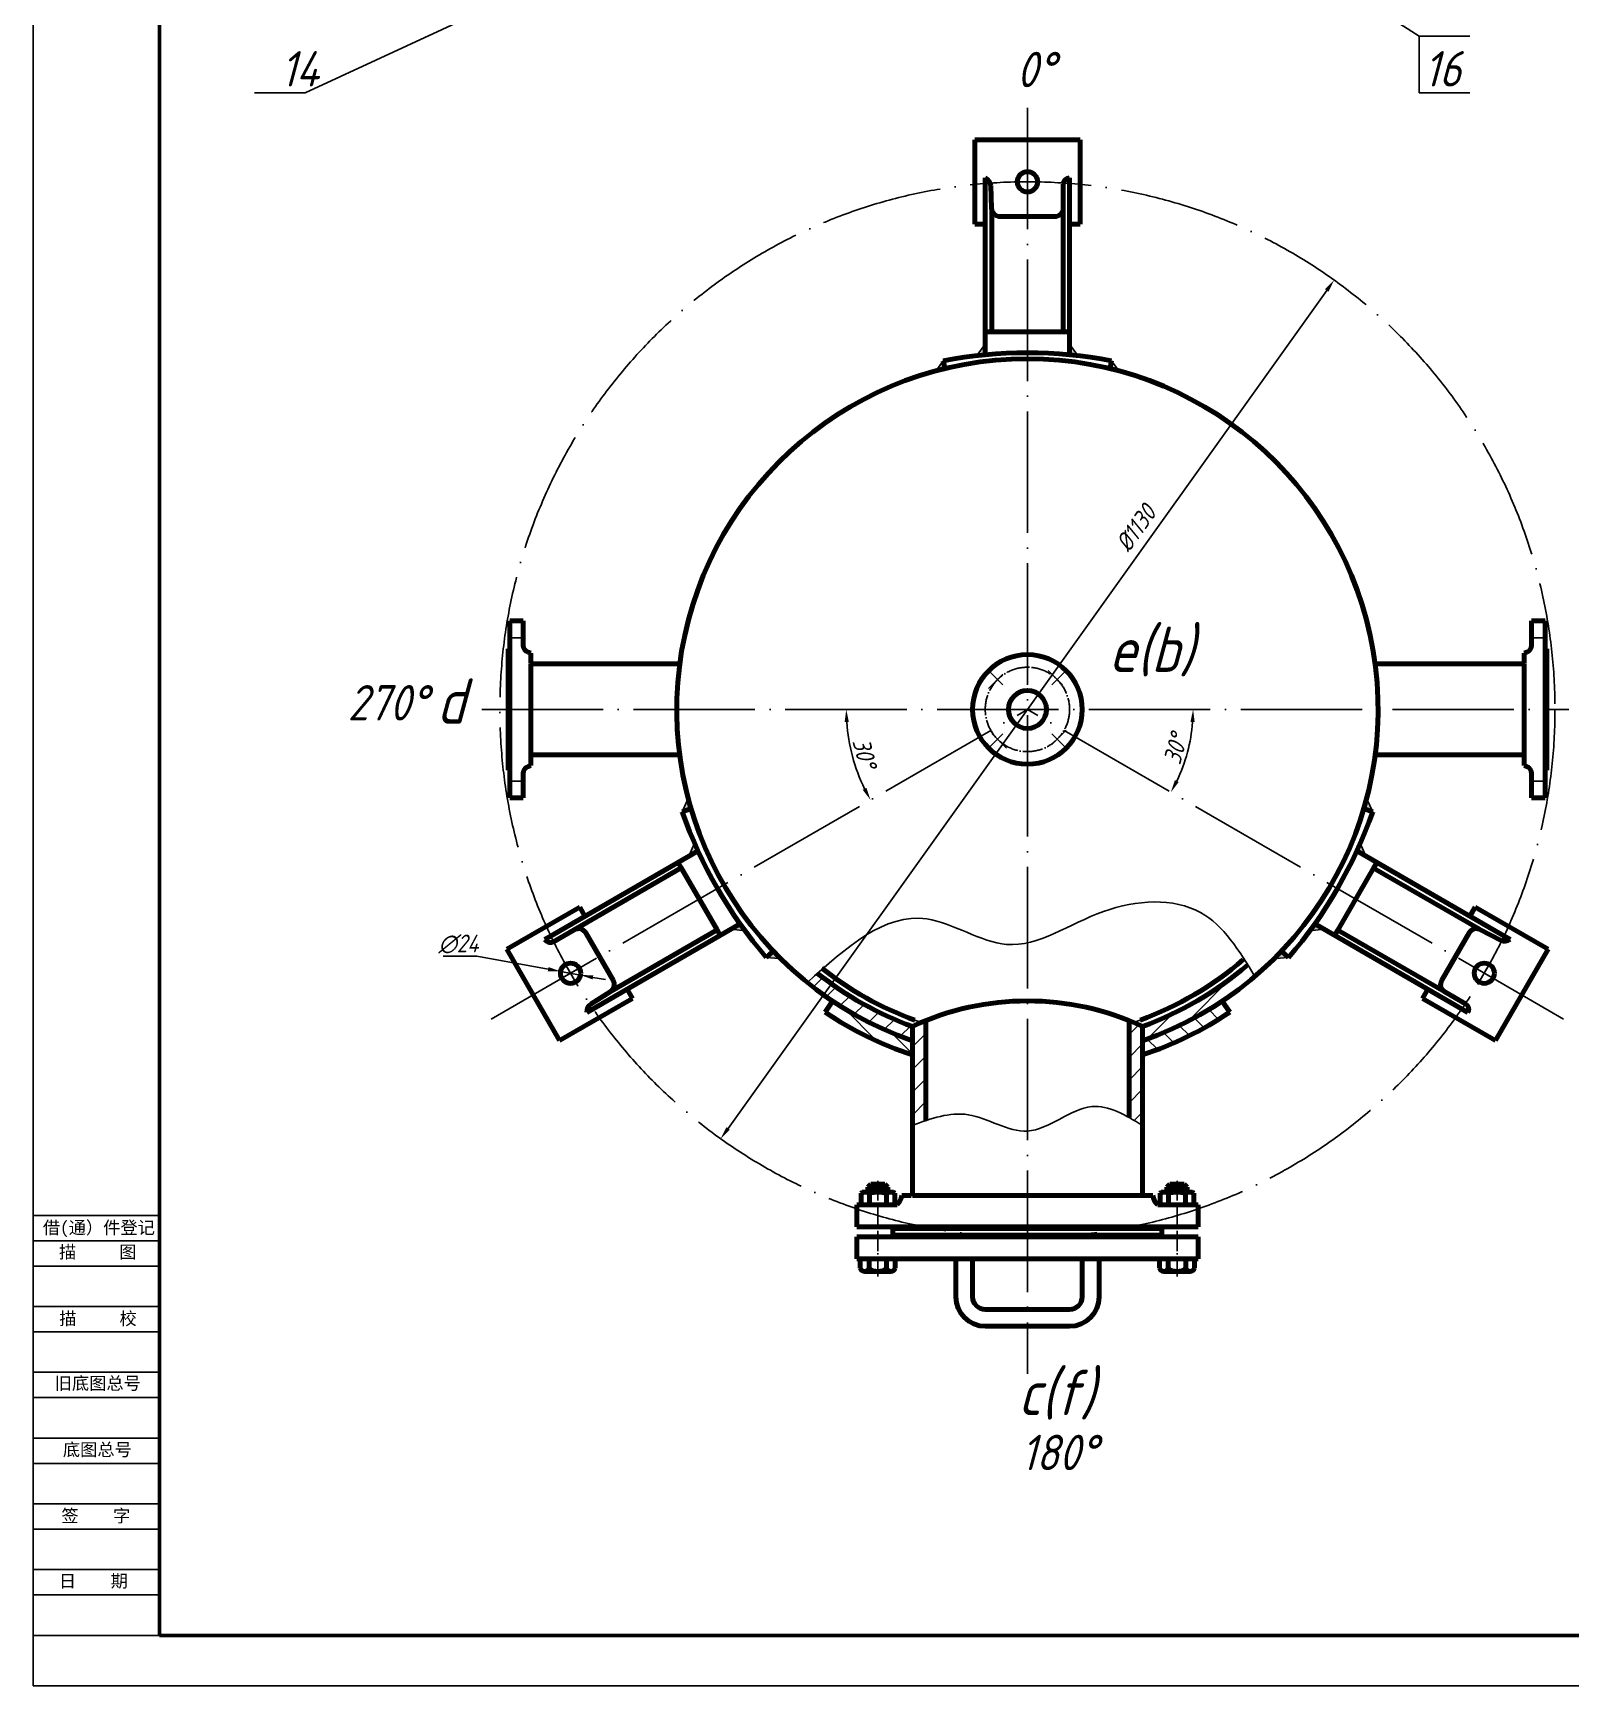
# Model space of a CAD drawing. Header units: millimetres. Extents: x -1120 to 2444, y -2801 to 2245.
# Drawn here: x -1120 to 705, y -2801 to -841 of the extents above; entities that cross this region are included whole.
import ezdxf

# ---------------------------------------------------------------- set-up
doc = ezdxf.new("R2010")
doc.units = ezdxf.units.MM
doc.linetypes.add('ACAD_ISO04W100', pattern=[30, 24, -3, 0, -3])
for name, color, linetype in [('XT', 131, 'Continuous'), ('标注', 254, 'Continuous'), ('点划线', 1, 'ACAD_ISO04W100'), ('细实线', 253, 'Continuous')]:
    doc.layers.add(name, color=color, linetype=linetype)
doc.layers.add('粗实线', color=4, linetype='Continuous', lineweight=80)
doc.styles.add('GB', font='gbeitc.shx', dxfattribs={"bigfont": 'gbcbig.shx'})
doc.styles.get("Standard").update_dxf_attribs({"font": 'SIMFANG.TTF'})
doc.dimstyles.new('GB$2', dxfattribs={"dimscale": 6, "dimtxt": 3.5, "dimasz": 2.5, "dimexe": 2.25, "dimexo": 2, "dimtad": 1, "dimdec": 0, "dimtxsty": 'GB', "dimcen": 2.5, "dimadec": 0, "dimazin": 0, "dimtfac": 1, "dimtdec": 0, "dimtmove": 0, "dimatfit": 3, "dimfxl": 0, "dimarcsym": 0})
doc.dimstyles.new('GB$3', dxfattribs={"dimscale": 6, "dimtxt": 3.5, "dimasz": 2.5, "dimexe": 2.25, "dimexo": 2, "dimtad": 1, "dimtoh": 1, "dimdec": 0, "dimtxsty": 'GB', "dimcen": 2.5, "dimadec": 0, "dimazin": 0, "dimtfac": 1, "dimtdec": 0, "dimtmove": 0, "dimatfit": 3, "dimfxl": 0, "dimarcsym": 0})

# ---------------------------------------------------------------- blocks, each defined once
blk = doc.blocks.new('*D72')
at = {"layer": 'Defpoints', "color": 0}
for p in [(-587.6313984404287, -1643.069278747801), (59.81295826277704, -1643.069278747802), (702.16639671249, -1643.069278747801), (-151.827894434142, -1680.387271298413), (-576.2426320656045, -2010.29614504345)]:
    blk.add_point(p, dxfattribs=at)
at = {"layer": '标注', "color": 0, "lineweight": -2}
blk.add_arc((59.81295826277727, -1643.069278747802), 214.9057539906425, 183.9999452303723, 206.000054769627, dxfattribs=at)
at = {"layer": '标注', "color": 0}
for points in [[(-157.0677875515365, -1658.147388950888), (-152.0708333330396, -1657.972893855696), (-155.0927957278652, -1643.069278747801)], [(-131.1355954633161, -1736.104265254046), (-135.5503323056784, -1738.451625178021), (-126.3008841125693, -1750.522155743121)]]:
    blk.add_solid(points, dxfattribs=at)
at = {"layer": '标注', "color": 0, "insert": (-133.446303042494, -1694.852941744384), "char_height": 21, "attachment_point": 5, "rotation": 284.9999999999997, "style": 'GB'}
blk.add_mtext('30°', dxfattribs=at)
blk = doc.blocks.new('*D73')
at = {"layer": 'Defpoints', "color": 0}
for p in [(-587.6313984404287, -1643.069278747802), (59.81295826277727, -1643.069278747801), (702.16639671249, -1643.069278747801), (244.4823947002495, -1710.283456789754), (695.8685485911585, -2010.29614504345)]:
    blk.add_point(p, dxfattribs=at)
at = {"layer": '标注', "color": 0, "lineweight": -2}
blk.add_arc((59.81295826277756, -1643.069278747801), 196.5211095124104, 334.3743161071999, 355.6256838928006, dxfattribs=at)
at = {"layer": '标注', "color": 0}
for points in [[(253.2634314505968, -1657.962941580097), (258.2597889272653, -1658.153760775516), (256.334067775188, -1643.069278747801)], [(239.2151959325907, -1729.229149441113), (234.7928138336981, -1726.896224973542), (230.0052314804296, -1741.329833504005)]]:
    blk.add_solid(points, dxfattribs=at)
at = {"layer": '标注', "color": 0, "insert": (235.3140166593819, -1690.094645615978), "char_height": 21, "attachment_point": 5, "rotation": 75.00000000000033, "style": 'GB'}
blk.add_mtext('30°', dxfattribs=at)
blk = doc.blocks.new('*D74')
at = {"layer": 'Defpoints', "color": 0}
for p in [(423.6721776434297, -1133.854078970066), (-304.0462611178757, -2152.284478525537)]:
    blk.add_point(p, dxfattribs=at)
at = {"layer": '标注', "color": 0, "lineweight": -2}
blk.add_line((-295.3255605210318, -2140.079996516856), (414.9514770465864, -1146.058560978747), dxfattribs=at)
at = {"layer": '标注', "color": 0}
for points in [[(412.9173967118058, -1144.605110879272), (416.9855573813659, -1147.51201107822), (423.6721776434297, -1133.854078970066)], [(-297.3596408558118, -2138.626546417382), (-293.2914801862516, -2141.53344661633), (-304.0462611178757, -2152.284478525537)]]:
    blk.add_solid(points, dxfattribs=at)
at = {"layer": '标注', "color": 0, "insert": (188.2636767781004, -1428.187042325752), "char_height": 21, "attachment_point": 5, "rotation": 54.452334063832296, "style": 'GB'}
blk.add_mtext('%%c1130', dxfattribs=at)
blk = doc.blocks.new('*D75')
at = {"layer": 'Defpoints', "color": 0}
for p in [(-493.9965493996505, -1953.835099978988), (-470.3890439947538, -1958.157794573541)]:
    blk.add_point(p, dxfattribs=at)
at = {"layer": '标注', "color": 0, "lineweight": -2}
for p, q in [((-633.1366256018375, -1935.613213566269), (-593.5116256018375, -1935.613213566269)), ((-593.5116256018375, -1935.613213566269), (-508.751240277711, -1951.133415857393)), ((-470.3890439947538, -1958.157794573541), (-493.9965493996505, -1953.835099978988)), ((-455.6343531166933, -1960.859478695136), (-440.8796622386329, -1963.561162816731))]:
    blk.add_line(p, q, dxfattribs=at)
at = {"layer": '标注', "color": 0}
for points in [[(-508.3009595907783, -1948.674300711049), (-509.2015209646435, -1953.592531003736), (-493.9965493996505, -1953.835099978988)], [(-455.1840724297608, -1958.400363548793), (-456.0846338036259, -1963.31859384148), (-470.3890439947538, -1958.157794573541)]]:
    blk.add_solid(points, dxfattribs=at)
at = {"layer": '标注', "color": 0, "insert": (-615.1991256018375, -1921.363213566269), "char_height": 21, "attachment_point": 5, "style": 'GB'}
blk.add_mtext('∅24', dxfattribs=at)

msp = doc.modelspace()

# ---------------------------------------------------------------- hatches: boundary and pattern name
h = msp.add_hatch(color=256)
h.paths.add_polyline_path([(-39.99139290464494, -1229.401832076986), (-48.82944401703422, -1242.019564820378, -0.005329148785769333), (-37.96568174622347, -1239.819405442491)])
h.paths.add_polyline_path([(9.812958262777343, -1222.418427802118), (9.812958262777912, -1209.904187360808), (-0.1248953366909262, -1223.435371017466, -0.004624983248076493)])
h = msp.add_hatch(color=256)
h.paths.add_polyline_path([(159.6173094302007, -1229.401832076986), (168.45536054259, -1242.019564820378, 0.005329148785769333), (157.591598271779, -1239.819405442492)])
h.paths.add_polyline_path([(109.8129582627779, -1222.418427802118), (109.8129582627779, -1209.904187360808), (119.7508118622465, -1223.435371017466, 0.004624983248076493)])
h = msp.add_hatch(color=256)
h.paths.add_polyline_path([(-349.8547276725459, -1764.346889475229), (-343.3464761348002, -1750.384046320258, 0.005329148785769333), (-339.8199889130188, -1760.892420116399)])
h.paths.add_polyline_path([(-331.0003575957667, -1810.970424942652), (-341.838007727008, -1817.227545163308), (-335.0885857368039, -1801.855519658748, 0.004624983248076493)])
h = msp.add_hatch(color=256)
h.paths.add_polyline_path([(469.4806441980941, -1764.34688947524), (462.9723926603483, -1750.384046320269, -0.005329148785769333), (459.445905438567, -1760.89242011641)])
h.paths.add_polyline_path([(450.6262741213152, -1810.970424942663), (461.4639242525561, -1817.227545163318), (454.714502262352, -1801.855519658759, -0.004624983248076493)])
h = msp.add_hatch(color=256)
h.paths.add_polyline_path([(-250.0503765051232, -1937.213096513652), (-234.7040738549878, -1938.55820692523, -0.005329148785769333), (-242.0413489040176, -1930.249992506976)])
h.paths.add_polyline_path([(-281.0003575957667, -1897.572965321097), (-291.8380077270082, -1903.830085541751), (-275.1507321373353, -1905.670927389653, -0.004624983248076493)])
h = msp.add_hatch(color=256)
h.paths.add_polyline_path([(369.6762930306713, -1937.213096513662), (354.3299903805359, -1938.558206925241, 0.005329148785769333), (361.6672654295655, -1930.249992506987)])
h.paths.add_polyline_path([(400.626274121315, -1897.572965321107), (411.4639242525564, -1903.830085541762), (394.7766486628834, -1905.670927389664, 0.004624983248076493)])
at = {"layer": '标注'}
h = msp.add_hatch(dxfattribs=at)
h.set_pattern_fill('ANSI31', color=256, scale=6, style=0)
h.set_pattern_definition([(45, (0, 0), (-13.47038418160373, 13.47038418160373), [])])
edge = h.paths.add_edge_path()
edge.add_arc((59.81295826277625, -2311.8185099901), 323.0182440067001, 111.9034681765511, 114.9973757518102)
edge.add_line((-76.68704173722297, -2019.058307843066), (-76.68704173722294, -2136.373643007611))
edge.add_spline(control_points=[(-76.68704173722294, -2136.373643007611), (-71.35283268531767, -2134.443927388925), (-66.01862363341239, -2132.51421177024), (-60.68704173722296, -2130.744947121142)], knot_values=[0, 0, 0, 0, 16.24189412248557, 16.24189412248557, 16.24189412248557, 16.24189412248557], degree=3, periodic=0)
edge.add_line((-60.68704173722296, -2130.744947121142), (-60.68704173722298, -2012.117765978391))
edge = h.paths.add_edge_path()
edge.add_arc((59.81295826277457, -2311.818509990099), 323.0182440067, 65.0026242481892, 68.09653182344833)
edge.add_line((180.312958262777, -2012.117765978391), (180.3129582627771, -2127.019501216863))
edge.add_spline(control_points=[(180.3129582627772, -2127.019501216864), (185.6443133184124, -2129.963549187309), (190.9786357905948, -2133.16859609746), (196.312958262777, -2136.373643007611)], knot_values=[269.1508125915364, 269.1508125915364, 269.1508125915364, 269.1508125915364, 286.1710237639273, 286.1710237639273, 286.1710237639273, 286.1710237639273], degree=3, periodic=0)
edge.add_line((196.3129582627771, -2136.373643007611), (196.3129582627771, -2019.058307843067))
edge = h.paths.add_edge_path()
edge.add_spline(control_points=[(329.6298749197397, -1959.699712354127), (326.8098342636623, -1955.08374022611), (323.9897936075849, -1950.467768098093), (321.1373978547841, -1945.905104356206)], knot_values=[580.6767002863872, 580.6767002863872, 580.6767002863872, 580.6767002863872, 595.8627274021883, 595.8627274021883, 595.8627274021883, 595.8627274021883], degree=3, periodic=0)
edge.add_arc((59.81295826277724, -1643.069278747802), 400.0000000000001, 289.95304912825554, 310.7917122533033, ccw=False)
edge.add_line((196.3129582627771, -2019.058307843067), (196.3129582627771, -2036.03715275279))
edge.add_arc((59.81295826277807, -1643.069278747801), 415.9999999999998, 289.1550100735636, 310.4360071980089)
edge = h.paths.add_edge_path()
edge.add_spline(control_points=[(-189.1825461387642, -1956.120774172791), (-193.2028566592735, -1959.713701478827), (-197.2203291637831, -1963.339398975555), (-201.2378016682927, -1966.965096472283)], knot_values=[0, 0, 0, 0, 14.071893508204, 14.071893508204, 14.071893508204, 14.071893508204], degree=3, periodic=0)
edge.add_arc((59.8129582627779, -1643.069278747802), 415.9999999999997, 231.1321796699908, 250.8449899264361)
edge.add_line((-76.68704173722296, -2036.03715275279), (-76.68704173722296, -2019.058307843066))
edge.add_arc((59.81295826277733, -1643.069278747801), 400.0000000000002, 231.5018943645032, 250.0469508717444, ccw=False)
at = {"layer": '细实线'}
h = msp.add_hatch(dxfattribs=at)
h.set_pattern_fill('ANSI31', color=256, scale=6, angle=90, style=0)
h.set_pattern_definition([(135, (0, 0), (-13.47038418160373, -13.47038418160373), [])])
h.paths.add_polyline_path([(-171.2981528483341, -1988.96471716957), (-180.1870417372229, -2002.2683878781, 0.06698737138064244), (-76.68704173722296, -2052.937245293127), (-76.68704173722296, -2036.03715275279, -0.06376445391284062)])
h.paths.add_polyline_path([(299.8129582627771, -2002.2683878781), (290.9240693738882, -1988.964717169571, -0.06376445391284048), (196.3129582627771, -2036.03715275279), (196.3129582627771, -2052.937245293127, 0.06698737138064245)])
h.paths.add_polyline_path([(-340.1870417372224, -143.9630194316051), (-356.1870417372224, -143.7255800933602), (-356.1870417372223, -299.6262303880997), (-340.1870417372224, -299.6262303880997)])
h.paths.add_polyline_path([(-356.1870417372223, 1254.3737696119), (-340.1870417372222, 1254.373769611901), (-340.1870417372224, 1500.3737696119), (-356.1870417372224, 1500.3737696119)])
h.paths.add_polyline_path([(475.8129582627776, 1500.3737696119), (459.8129582627776, 1500.3737696119), (459.8129582627777, 816.3737696119003), (475.8129582627776, 816.3737696119003)])
edge = h.paths.add_edge_path()
edge.add_line((475.8129582627776, 784.3737696119003), (459.8129582627778, 784.3737696119005))
edge.add_line((459.8129582627778, 784.3737696119005), (459.812958262778, 440.8263145110961))
edge.add_spline(control_points=[(459.8129582627778, 440.8263145110962), (465.1455204200118, 439.0023831931906), (470.4792393413946, 437.1880764025452), (475.8129582627775, 435.3737696118999)], knot_values=[860.2830959501357, 860.2830959501357, 860.2830959501357, 860.2830959501357, 877.414231449327, 877.414231449327, 877.414231449327, 877.414231449327], degree=3, periodic=0)
edge.add_line((475.8129582627777, 435.3737696118998), (475.8129582627776, 784.3737696119003))
edge = h.paths.add_edge_path()
edge.add_line((-340.1870417372224, 1146.373769611901), (-356.1870417372225, 1146.373769611901))
edge.add_line((-356.1870417372225, 1146.373769611901), (-356.1870417372224, 686.4837047012333))
edge.add_line((-356.1870417372224, 686.4837047012333), (-356.1870417372224, 650.1577757903011))
edge.add_line((-356.1870417372224, 650.1577757903011), (-354.5458099991715, 649.1911412196185))
edge.add_arc((-349.3758631198378, 646.1462029173097), 6.000000000000001, 0, 149.5032347546646, ccw=False)
edge.add_arc((-349.3758631198378, 646.1462029173097), 6.000000000000001, -210.49676524533538, 0, ccw=False)
edge.add_line((-354.5458099991715, 649.1911412196185), (-356.1870417372224, 650.157775790301))
edge.add_line((-356.1870417372224, 650.157775790301), (-356.1870417372224, 470.0137335053874))
edge.add_spline(control_points=[(-356.1870417372224, 470.0137335053873), (-350.8556040260226, 473.3642313118247), (-345.5241663148228, 476.7147291182621), (-340.1870417372224, 480.031619108273)], knot_values=[0, 0, 0, 0, 18.10213247801664, 18.10213247801664, 18.10213247801664, 18.10213247801664], degree=3, periodic=0)
edge.add_line((-340.1870417372223, 480.031619108273), (-340.1870417372224, 1146.373769611901))
h.paths.add_polyline_path([(475.8129582627777, -53.6262303881001), (459.8129582627776, -53.62623038810011), (459.8129582627777, -299.6262303880998), (475.8129582627777, -299.6262303880998)])

# ---------------------------------------------------------------- linework, layer by layer
at = {"lineweight": -3}
for p, q in [((-1119.856029607967, -2801.36589016359), (-1119.856029607967, 2244.634109836409)), ((-969.8560296079668, -2243.36589016359), (-1119.856029607967, -2243.36589016359)), ((-969.8560296079668, -2273.36589016359), (-1119.856029607967, -2273.36589016359)), ((-969.8560296079668, -2303.36589016359), (-1119.856029607967, -2303.36589016359)), ((-969.8560296079668, -2351.36589016359), (-1119.856029607967, -2351.36589016359)), ((-969.8560296079668, -2381.36589016359), (-1119.856029607967, -2381.36589016359)), ((-969.8560296079668, -2429.36589016359), (-1119.856029607967, -2429.36589016359)), ((-969.8560296079668, -2459.36589016359), (-1119.856029607967, -2459.36589016359)), ((-969.8560296079668, -2507.36589016359), (-1119.856029607967, -2507.36589016359)), ((-969.8560296079668, -2507.36589016359), (-1119.856029607967, -2507.36589016359)), ((-969.8560296079668, -2537.36589016359), (-1119.856029607967, -2537.36589016359)), ((-969.8560296079668, -2585.36589016359), (-1119.856029607967, -2585.36589016359)), ((-969.8560296079668, -2615.36589016359), (-1119.856029607967, -2615.36589016359)), ((-969.8560296079668, -2663.36589016359), (-1119.856029607967, -2663.36589016359)), ((-969.8560296079668, -2693.36589016359), (-1119.856029607967, -2693.36589016359)), ((-969.8560296079668, -2741.36589016359), (-1119.856029607967, -2741.36589016359)), ((2444.143970392032, -2801.36589016359), (-1119.856029607967, -2801.36589016359))]:
    msp.add_line(p, q, dxfattribs=at)
at = {"lineweight": 50}
for p, q in [((-969.8560296079668, -2741.36589016359), (-969.8560296079664, 2184.63410983641)), ((2384.143970392032, -2741.36589016359), (-969.8560296079668, -2741.36589016359))]:
    msp.add_line(p, q, dxfattribs=at)
for p, q in [((524.579323193575, -844.6244802767378), (524.579323193575, -911.8594706008498)), ((524.579323193575, -911.8594706008498), (584.579323193575, -911.8594706008498)), ((-39.99139290464494, -1229.401832076986), (-48.82944401703422, -1242.019564820378)), ((157.591598271779, -1239.819405442492), (159.6173094302007, -1229.401832076986)), ((159.6173094302007, -1229.401832076986), (168.45536054259, -1242.019564820378)), ((159.6173094302007, -1229.401832076986), (168.45536054259, -1242.019564820378)), ((-529.4170930975017, -1588.069278747802), (-529.4170930975016, -1589.069278747807)), ((649.0430096230566, -1588.069278747802), (649.0430096230566, -1589.069278747807)), ((-529.4170930975017, -1698.069278747802), (-529.4170930975017, -1697.069278747802)), ((649.0430096230566, -1698.069278747802), (649.0430096230566, -1697.069278747802)), ((-349.8547276725457, -1764.346889475229), (-343.3464761347997, -1750.384046320258)), ((-349.8547276725459, -1764.346889475229), (-343.3464761348, -1750.384046320258)), ((-339.8199889130186, -1760.892420116399), (-349.8547276725457, -1764.346889475229)), ((469.4806441980941, -1764.34688947524), (462.9723926603483, -1750.384046320269)), ((-250.0503765051232, -1937.213096513652), (-234.7040738549878, -1938.55820692523)), ((369.6762930306713, -1937.213096513662), (354.3299903805357, -1938.55820692524)), ((369.6762930306713, -1937.213096513662), (354.3299903805359, -1938.55820692524)), ((361.6672654295653, -1930.249992506986), (369.6762930306713, -1937.213096513662)), ((-78.18704173722293, -2219.810040722095), (-76.68704173722293, -2219.810040722095)), ((197.812958262777, -2219.810040722095), (196.312958262777, -2219.810040722095))]:
    msp.add_line(p, q)
at = {"layer": 'XT'}
for p, q in [((-127.887040005875, -2215.766084333801), (-127.887040005875, -2209.931221871662)), ((-107.4870400058749, -2215.766084333801), (-107.4870400058753, -2209.931221871662)), ((227.1129565314295, -2215.766084333801), (227.1129565314295, -2209.931221871662)), ((247.5129565314291, -2215.766084333801), (247.5129565314291, -2209.931221871662))]:
    msp.add_line(p, q, dxfattribs=at)
at = {"layer": '标注'}
for start, end in [(288.7248760545875, 310.9650580055107), (231.7056063574385, 251.2751239454125)]:
    msp.add_arc((59.8129582627771, -1643.069278747802), 391.9999999999995, start, end, dxfattribs=at)
for points in [[(-201.2378016682927, -1966.965096472283), (-59.52311572847611, -1891.533037764777), (35.15359734615413, -1921.802138287752), (150.0280037050798, -1882.704544662834), (265.0823572151348, -1883.953132887411), (329.6298749197397, -1959.699712354127)], [(-76.68704173722294, -2136.373643007611), (-10.47437190145138, -2123.815007843896), (59.81295826277707, -2143.234012944631), (136.1836671255878, -2114.105505293526), (196.312958262777, -2136.373643007611)]]:
    msp.add_spline(points, degree=3, dxfattribs=at)
at = {"layer": '点划线', "ltscale": 6}
for p, q in [((59.81295826277709, -929.4247993762037), (59.81295826277707, -2431.012116852698)), ((44.81295826278324, -1017.214941690865), (74.81295826278347, -1017.214941690865)), ((59.81295826278347, -1002.214941690865), (59.81295826278324, -1032.214941690865)), ((-587.6313984404287, -1643.069278747802), (702.16639671249, -1643.069278747801)), ((-576.2426320656047, -2010.29614504345), (59.81295826277698, -1643.069278747801)), ((695.8685485911587, -2010.29614504345), (59.81295826277722, -1643.069278747801)), ((-495.1831777539687, -1963.496447276264), (-469.2024156404354, -1948.496447276264)), ((-474.6927966972021, -1968.986828333031), (-489.6927966972021, -1943.006066219498)), ((614.8090942795159, -1963.496447276276), (588.8283321659826, -1948.496447276276)), ((609.3187132227492, -1943.006066219509), (594.3187132227492, -1968.986828333042))]:
    msp.add_line(p, q, dxfattribs=at)
at = {"layer": '点划线'}
for p, q in [((13.82004155784585, -1597.076362042871), (35.03324499344222, -1618.289565478467)), ((13.82004155784585, -1618.289565478467), (35.03324499344222, -1597.076362042871)), ((105.8058749677076, -1597.07636204287), (84.59267153211118, -1618.289565478467)), ((84.59267153211118, -1597.07636204287), (105.8058749677076, -1618.289565478467)), ((13.8200415578463, -1689.062195452732), (35.03324499344267, -1667.848992017136)), ((35.03324499344267, -1689.062195452732), (13.8200415578463, -1667.848992017136)), ((105.8058749677078, -1689.062195452732), (84.59267153211141, -1667.848992017136)), ((105.805874967708, -1667.848992017136), (84.59267153211141, -1689.062195452732))]:
    msp.add_line(p, q, dxfattribs=at)
for points in [[(-556.7843344562827, -1558.069278747802), (-535.7843344562827, -1558.069278747802)], [(676.4102509818376, -1558.069278747802), (655.4102509818376, -1558.069278747802)], [(-556.7843344562827, -1728.069278747802), (-535.7843344562827, -1728.069278747802)], [(676.4102509818376, -1728.069278747802), (655.4102509818376, -1728.069278747802)], [(-117.6870417372229, -2315.818597282198), (-117.6870417372229, -2202.162207264393)], [(237.312958262777, -2315.818597282198), (237.312958262777, -2202.162207264393)]]:
    msp.add_lwpolyline(points, dxfattribs=at)
at = {"layer": '点划线', "ltscale": 6}
msp.add_circle((59.81295826277676, -1643.069278747801), 625.8543370569364, dxfattribs=at)
at = {"layer": '点划线'}
msp.add_circle((59.81295826277698, -1643.069278747801), 50.04380657720914, dxfattribs=at)
at = {"layer": '粗实线'}
for p, q in [((122.3129582627779, -967.5986301529194), (-2.687041737221804, -967.5986301529188)), ((-2.687041737221804, -967.5986301529188), (-2.687041737222088, -1067.598630152919)), ((122.3129582627776, -1067.598630152919), (122.3129582627779, -967.5986301529194)), ((9.812958262777343, -1222.418427802118), (9.812958262778196, -1012.598630152919)), ((9.812958262778196, -1012.598630152919), (9.812958262778196, -1012.598630152919)), ((109.8129582627779, -1222.418427802118), (109.8129582627776, -1012.598630152919)), ((109.8129582627776, -1012.598630152919), (109.8129582627776, -1012.598630152919)), ((17.31295826277791, -1048.487787219755), (16.24174939624699, -1021.954018335268)), ((102.3129582627779, -1048.487787219756), (102.3129582627779, -1020.098630152919)), ((17.42070925553539, -1195.145822647231), (17.42070925553539, -1049.951826009783)), ((27.31295826277791, -1058.487787219755), (92.31295826277764, -1058.487787219756)), ((102.3129582627779, -1195.145822647231), (102.3129582627779, -1048.487787219755)), ((-2.687041737222088, -1067.598630152919), (9.812958262778196, -1067.598630152919)), ((109.8129582627776, -1067.598630152919), (122.3129582627776, -1067.598630152919)), ((9.812958262777627, -1195.145822647231), (17.42070925553396, -1195.145822647231)), ((17.42070925553539, -1195.145822647231), (102.3129582627779, -1195.145822647231)), ((102.3129582627779, -1195.14582264723), (109.8129582627779, -1195.145822647231)), ((-37.96568174622347, -1239.819405442492), (-39.99139290464494, -1229.401832076986)), ((157.591598271779, -1239.819405442492), (159.6173094302007, -1229.401832076986)), ((-554.2843344562827, -1571.069278747802), (-554.2843344562827, -1715.069278747802)), ((673.9102509818376, -1571.069278747802), (673.9102509818376, -1715.069278747802)), ((-529.4170930975017, -1589.069278747807), (-352.6673442972357, -1589.069278747802)), ((-529.4170930975016, -1589.069278747807), (-529.4170930975017, -1698.069278747802)), ((649.0430096230566, -1589.069278747807), (472.2932608227907, -1589.069278747802)), ((649.0430096230566, -1589.069278747807), (649.0430096230566, -1698.069278747802)), ((-529.4170930975017, -1697.069278747802), (-352.6673442972356, -1697.069278747802)), ((649.0430096230566, -1697.069278747802), (472.2932608227906, -1697.069278747802)), ((652.1254599548552, -1710.801962687008), (649.0430096230568, -1709.67774875458)), ((-339.8199889130188, -1760.892420116399), (-349.8547276725459, -1764.346889475229)), ((459.445905438567, -1760.89242011641), (469.4806441980941, -1764.34688947524)), ((-331.0003575957667, -1810.970424942652), (-512.7096325768837, -1915.880323767252)), ((450.6262741213152, -1810.970424942663), (632.3355491024317, -1915.880323767263)), ((-350.8691264872814, -1831.101918048479), (-477.8787108365937, -1904.430935762217)), ((-350.8691264872817, -1831.101918048479), (-354.6191264872817, -1824.606727520096)), ((-350.8691264872817, -1831.101918048479), (-308.4230019836598, -1904.620762273147)), ((427.9950430128297, -1904.714077370167), (470.4411675164517, -1831.1952331455)), ((474.2450430128299, -1824.606727520107), (470.4411675164517, -1831.1952331455)), ((470.4411675164512, -1831.195233145501), (596.1828570814732, -1903.792231464225)), ((-471.3282353687394, -1877.555006219947), (-557.9307757471834, -1927.555006219947)), ((-465.0782353687394, -1888.380323767252), (-471.3282353687394, -1877.555006219947)), ((590.9541518942876, -1877.555006219957), (584.7041518942874, -1888.380323767263)), ((677.5566922727317, -1927.555006219957), (590.9541518942876, -1877.555006219957)), ((-281.0003575957667, -1897.572965321097), (-462.7096325768836, -2002.482864145696)), ((400.626274121315, -1897.572965321107), (582.3355491024317, -2002.482864145706)), ((-512.7096325768837, -1915.880323767252), (-512.7096325768837, -1915.880323767252)), ((-477.8787108365931, -1904.430935762217), (-502.4644420485004, -1918.625514295635)), ((-431.7184567987492, -1964.38284104605), (-464.2184567987488, -1908.091189800062)), ((-308.4230019836604, -1904.620762273146), (-434.1646915486825, -1977.21776059187)), ((-304.6191264872817, -1911.20926789854), (-308.4230019836598, -1904.620762273147)), ((427.9950430128297, -1904.714077370167), (424.2450430128297, -1911.20926789855)), ((427.9950430128299, -1904.714077370167), (555.0046273621417, -1978.043095083905)), ((583.8443733242971, -1908.091189800072), (551.3443733242973, -1964.38284104606)), ((597.5046273621422, -1904.430935762228), (621.0191497075182, -1916.770126113296)), ((632.3355491024317, -1915.880323767263), (632.3355491024317, -1915.880323767263)), ((-557.9307757471834, -1927.555006219947), (-495.4307757471834, -2035.808181693001)), ((-242.0413489040176, -1930.249992506976), (-250.0503765051232, -1937.213096513652)), ((361.6672654295655, -1930.249992506987), (369.6762930306713, -1937.213096513662)), ((615.0566922727317, -2035.808181693012), (677.5566922727317, -1927.555006219957)), ((-435.3787108365937, -1978.043095083895), (-457.8220243154389, -1992.237673617313)), ((-408.8282353687394, -1985.808181693001), (-415.0782353687394, -1974.982864145696)), ((534.7041518942876, -1974.982864145706), (528.4541518942876, -1985.808181693012)), ((555.004627362141, -1978.043095083905), (579.5903585740484, -1992.237673617323)), ((-495.4307757471834, -2035.808181693001), (-408.8282353687394, -1985.808181693001)), ((-180.1870417372229, -2002.2683878781), (-171.2981528483339, -1988.96471716957)), ((299.8129582627771, -2002.2683878781), (290.9240693738881, -1988.964717169571)), ((528.4541518942876, -1985.808181693012), (615.0566922727317, -2035.808181693012)), ((-462.7096325768836, -2002.482864145696), (-462.7096325768836, -2002.482864145696)), ((-76.68704173722296, -2019.058307843066), (-76.68704173722293, -2219.810040722095)), ((-60.68704173722299, -2012.117765978391), (-60.68704173722295, -2130.744947121142)), ((180.312958262777, -2012.117765978391), (180.3129582627771, -2127.019501216852)), ((196.3129582627771, -2019.058307843067), (196.312958262777, -2219.810040722095)), ((582.3355491024317, -2002.482864145706), (582.3355491024317, -2002.482864145706)), ((-126.0870400058753, -2206.331221871662), (-129.6870400058752, -2209.931221871662)), ((-129.6870400058752, -2215.766084333801), (-129.6870400058752, -2209.931221871662)), ((-105.6870400058752, -2209.931221871662), (-129.6870400058752, -2209.931221871662)), ((-109.2870400058755, -2206.331221871662), (-126.0870400058753, -2206.331221871662)), ((-105.6870400058752, -2209.931221871662), (-109.2870400058755, -2206.331221871662)), ((-105.6870400058752, -2215.766084333801), (-105.6870400058752, -2209.931221871662)), ((225.3129565314293, -2209.931221871662), (228.9129565314296, -2206.331221871662)), ((225.3129565314297, -2215.766084333801), (225.3129565314293, -2209.931221871662)), ((225.3129565314293, -2209.931221871662), (249.3129565314293, -2209.931221871662)), ((228.9129565314296, -2206.331221871662), (245.7129565314298, -2206.331221871662)), ((245.7129565314298, -2206.331221871662), (249.3129565314293, -2209.931221871662)), ((249.3129565314293, -2215.766084333801), (249.3129565314293, -2209.931221871662)), ((-137.5276132222953, -2216.766084333801), (-136.0750296574966, -2215.766084333801)), ((-137.5276132222953, -2216.766084333801), (-137.5276132222953, -2230.766084333801)), ((-137.5276132222953, -2230.766084333801), (-97.54761322229572, -2230.766084333801)), ((-136.0750296574966, -2215.766084333801), (-98.99919678709423, -2215.766084333801)), ((-127.5323632222953, -2216.766084333801), (-127.5323632222953, -2230.766084333801)), ((-107.5428632222957, -2216.766084333801), (-107.5428632222957, -2230.766084333801)), ((-104.6870417372229, -2230.766084333801), (-94.70258820961683, -2230.766084333801)), ((-97.54661322229552, -2216.766084333801), (-98.99919678709423, -2215.766084333801)), ((-97.54761322229572, -2216.766084333801), (-97.54761322229572, -2230.766084333801)), ((-76.68704173722293, -2219.810040722095), (197.812958262777, -2219.810040722095)), ((224.312958262777, -2230.766084333801), (214.328504735171, -2230.766084333801)), ((217.1725297478496, -2216.766084333801), (218.6251133126484, -2215.766084333801)), ((217.1735297478498, -2216.766084333801), (217.1735297478498, -2230.766084333801)), ((257.1535297478499, -2230.766084333801), (217.1735297478498, -2230.766084333801)), ((255.7009461830511, -2215.766084333801), (218.6251133126484, -2215.766084333801)), ((227.1687797478498, -2216.766084333801), (227.1687797478498, -2230.766084333801)), ((247.1582797478495, -2216.766084333801), (247.1582797478499, -2230.766084333801)), ((257.1535297478494, -2216.766084333801), (255.7009461830511, -2215.766084333801)), ((257.1535297478494, -2216.766084333801), (257.1535297478499, -2230.766084333801)), ((-129.6870400058752, -2256.766084333801), (-105.6870400058752, -2256.766084333801)), ((-129.6870400058752, -2268.766084333801), (-105.6870400058752, -2268.766084333801)), ((-99.68704173722293, -2256.766084333801), (219.312958262777, -2256.766084333801)), ((-99.68704173722293, -2267.766084333801), (-99.68704173722293, -2258.766084333801)), ((-99.68704173722293, -2268.766084333801), (219.312958262777, -2268.766084333801)), ((59.81295826277707, -2266.766084333801), (219.312958262777, -2266.766084333801)), ((219.312958262777, -2267.766084333801), (219.312958262777, -2258.766084333801)), ((225.3129565314293, -2256.766084333801), (249.3129565314293, -2256.766084333801)), ((225.3129565314293, -2268.766084333801), (249.3129565314293, -2268.766084333801)), ((-96.90243204639685, -2294.766084333801), (-138.471651428049, -2294.766084333801)), ((-138.471651428049, -2294.766084333801), (-138.471651428049, -2305.98359470465)), ((-102.0985844691036, -2309.766084333801), (-133.2754990053427, -2309.766084333801)), ((-128.079346582636, -2294.766084333801), (-128.079346582636, -2305.98359470465)), ((-107.2947368918099, -2294.766084333801), (-107.2947368918099, -2305.983594704649)), ((-96.90243204639685, -2294.766084333801), (-96.90243204639685, -2305.98359470465)), ((-25.18704173722293, -2294.766084333801), (-5.187041737222934, -2294.766084333801)), ((-25.18704173722339, -2294.766084333801), (-25.18704173722293, -2339.766084333801)), ((-5.187041737222934, -2339.766084333801), (-5.187041737222934, -2294.766084333801)), ((144.812958262777, -2294.7660843338), (124.812958262777, -2294.7660843338)), ((124.812958262777, -2339.7660843338), (124.812958262777, -2294.7660843338)), ((144.812958262777, -2339.7660843338), (144.812958262777, -2294.7660843338)), ((216.528348571951, -2294.766084333801), (258.0975679536031, -2294.766084333801)), ((216.528348571951, -2294.766084333801), (216.528348571951, -2305.98359470465)), ((221.7245009946577, -2309.766084333801), (252.9014155308968, -2309.766084333801)), ((226.9206534173645, -2294.766084333801), (226.9206534173645, -2305.983594704649)), ((247.7052631081905, -2294.766084333801), (247.7052631081905, -2305.98359470465)), ((258.0975679536031, -2294.766084333801), (258.0975679536031, -2305.98359470465)), ((9.812958262777066, -2354.766084333801), (109.812958262777, -2354.7660843338)), ((9.812958262777066, -2374.766084333801), (109.812958262777, -2374.7660843338))]:
    msp.add_line(p, q, dxfattribs=at)
at = {"layer": '粗实线', "ltscale": 2}
for p, q in [((-532.4995434293003, -1575.336594808596), (-529.417093097502, -1576.460808741023)), ((-529.4170930975017, -1588.069278747802), (-529.417093097502, -1576.460808741023)), ((652.1254599548552, -1575.336594808596), (649.0430096230568, -1576.460808741023)), ((649.0430096230566, -1588.069278747802), (649.0430096230568, -1576.460808741023)), ((-529.4170930975017, -1698.069278747802), (-529.417093097502, -1709.677748754581)), ((649.0430096230566, -1698.069278747802), (649.0430096230568, -1709.677748754581)), ((-532.4995434293003, -1710.801962687008), (-529.417093097502, -1709.67774875458)), ((-89.02924616754174, -2219.810040722095), (-78.18704173722293, -2219.810040722095)), ((208.6551626930959, -2219.810040722095), (197.812958262777, -2219.810040722095))]:
    msp.add_line(p, q, dxfattribs=at)
at = {"layer": '粗实线'}
for points in [[(-554.2843344562827, -1538.069278747802), (-538.2843344562827, -1538.069278747802)], [(-554.2843344562827, -1538.069278747802), (-554.2843344562827, -1571.069278747802)], [(-538.2843344562827, -1538.069278747802), (-538.2843344562827, -1567.069278747802)], [(673.9102509818376, -1538.069278747802), (657.9102509818376, -1538.069278747802)], [(657.9102509818376, -1538.069278747802), (657.9102509818376, -1567.069278747802)], [(673.9102509818376, -1538.069278747802), (673.9102509818376, -1571.069278747802)], [(-556.2843344562827, -1571.069278747802), (-554.2843344562827, -1571.069278747802)], [(-556.2843344562827, -1571.069278747802), (-556.2843344562827, -1643.069278747802)], [(675.9102509818376, -1571.069278747802), (673.9102509818376, -1571.069278747802)], [(675.9102509818376, -1571.069278747802), (675.9102509818376, -1643.069278747802)], [(-556.2843344562827, -1715.069278747802), (-556.2843344562827, -1643.069278747802)], [(675.9102509818376, -1715.069278747802), (675.9102509818376, -1643.069278747802)], [(-556.2843344562827, -1715.069278747802), (-554.2843344562827, -1715.069278747802)], [(-554.2843344562827, -1748.069278747802), (-554.2843344562827, -1715.069278747802)], [(-538.2843344562827, -1748.069278747802), (-538.2843344562827, -1719.069278747802)], [(657.9102509818376, -1748.069278747802), (657.9102509818376, -1719.069278747802)], [(675.9102509818376, -1715.069278747802), (673.9102509818376, -1715.069278747802)], [(673.9102509818376, -1748.069278747802), (673.9102509818376, -1715.069278747802)], [(-554.2843344562827, -1748.069278747802), (-538.2843344562827, -1748.069278747802)], [(673.9102509818376, -1748.069278747802), (657.9102509818376, -1748.069278747802)], [(-142.6870417372229, -2256.766084333801), (-142.6870417372229, -2230.766084333801)], [(-142.6870417372229, -2230.766084333801), (-104.6870417372229, -2230.766084333801)], [(262.312958262777, -2230.766084333801), (224.312958262777, -2230.766084333801)], [(262.312958262777, -2256.766084333801), (262.312958262777, -2230.766084333801)], [(-142.6870417372229, -2256.766084333801), (-129.6870400058752, -2256.766084333801)], [(-142.6870417372229, -2268.766084333801), (-142.6870417372229, -2294.766084333801)], [(-142.6870417372229, -2268.766084333801), (-129.6870400058752, -2268.766084333801)], [(-105.6870400058752, -2256.766084333801), (-99.68704173722293, -2256.766084333801)], [(-105.6870400058752, -2268.766084333801), (-99.68704173722293, -2268.766084333801)], [(-99.68704173722293, -2258.766084333801), (-99.68704173722293, -2256.766084333801)], [(-99.68704173722293, -2258.766084333801), (59.81295826277707, -2258.766084333801)], [(-99.68704173722293, -2258.766084333801), (59.81295826277707, -2258.766084333801)], [(-99.68704173722293, -2266.766084333801), (-99.68704173722293, -2268.766084333801)], [(-99.68704173722293, -2266.766084333801), (59.81295826277707, -2266.766084333801)], [(219.312958262777, -2258.766084333801), (59.81295826277707, -2258.766084333801)], [(219.312958262777, -2258.766084333801), (59.81295826277707, -2258.766084333801)], [(225.3129565314293, -2256.766084333801), (219.312958262777, -2256.766084333801)], [(219.312958262777, -2258.766084333801), (219.312958262777, -2256.766084333801)], [(219.312958262777, -2266.766084333801), (219.312958262777, -2268.766084333801)], [(225.3129565314293, -2268.766084333801), (219.312958262777, -2268.766084333801)], [(262.312958262777, -2256.766084333801), (249.3129565314293, -2256.766084333801)], [(262.312958262777, -2268.766084333801), (249.3129565314293, -2268.766084333801)], [(262.312958262777, -2268.766084333801), (262.312958262777, -2294.766084333801)], [(-142.6870417372229, -2294.766084333801), (59.81295826277707, -2294.766084333801)], [(262.4776806626432, -2294.766084333801), (59.97768066264322, -2294.766084333801)]]:
    msp.add_lwpolyline(points, dxfattribs=at)
for centre, radius in [((59.81295826278347, -1017.214941690865), 12), ((59.81295826277698, -1643.069278747801), 65.0127672717082), ((59.81295826277698, -1643.069278747801), 22.50000000000001), ((-482.1927966972021, -1955.996447276264), 12), ((601.8187132227492, -1955.996447276276), 12)]:
    msp.add_circle(centre, radius, dxfattribs=at)
for centre, radius, start, end in [((5.422947205643041, -1022.501884202263), 10.83266531596033, 2.898991015053746, 66.09278074845334), ((109.8129582627776, -1020.098630152919), 7.499999999999996, 90, 180), ((27.3129582627782, -1048.487787219755), 9.999999999999996, 180, 270), ((92.31295826277793, -1048.487787219756), 9.999999999999996, 270, 0), ((59.81295826277746, -1643.069278747802), 415.9999999999999, 289.1550100735637, 250.8449899264362), ((59.81295826277706, -1760.098630152916), 539.9999999999953, 79.34919434132077, 100.6508056586792), ((649.1102509818377, -1719.069278747802), 8.799999999999997, 0, 69.96236058943812), ((159.6443567519823, -1585.431593956476), 539.9999999999956, 199.3491943413206, 220.6508056586847), ((-40.01844022643332, -1585.431593956485), 539.9999999999955, 319.3491943413142, 340.6508056586794), ((-506.2144420485004, -1912.130323767252), 7.499999999999998, 210.0000000000001, 299.9999999999984), ((-472.8787108365931, -1913.091189800062), 9.999999999999998, 30.00000000000004, 119.9999999999983), ((592.5046273621417, -1913.091189800072), 9.999999999999996, 60.00000000000272, 150.0000000000028), ((625.9540850441365, -1907.126835644217), 10.83266531596033, 242.8989910150583, 306.0927807484507), ((59.81295826277746, -1643.069278747802), 391.9999999999999, 289.9530491282555, 310.7917122533032), ((59.81295826277746, -1643.069278747802), 399.9999999999999, 231.5018943645032, 250.0469508717443), ((59.81295826277746, -1643.069278747802), 391.9999999999999, 231.5018943645032, 250.0469508717443), ((59.81295826277746, -1643.069278747802), 399.9999999999999, 289.9530491282555, 310.7917122533032), ((-440.3787108365937, -1969.38284104605), 9.999999999999998, 299.9999999999984, 30.00000000000004), ((560.0046273621413, -1969.38284104606), 9.999999999999996, 150.0000000000028, 240.0000000000023), ((-451.9381574614535, -2001.333098219398), 10.83266531596033, 122.8989910150489, 186.0927807484551), ((59.8129582627768, -2311.8185099901), 323.0182440067001, 65.00262424818965, 114.9973757518103), ((575.8403585740484, -1998.732864145707), 7.499999999999997, 330.0000000000028, 60.00000000000272), ((59.81295826277746, -1643.069278747802), 431.9999999999999, 236.251011404111, 251.5804840658538), ((59.81295826277746, -1643.069278747802), 431.9999999999999, 288.4195159341461, 303.748988595889), ((-132.5299882222953, -2228.702133408239), 12.94007430998865, 67.28093416358585, 112.7190658364141), ((-117.5376132222955, -2266.213598115051), 50.44751378125014, 78.5728541352605, 101.4271458647395), ((-102.5452382222957, -2228.702133408239), 12.94007430998864, 67.28093416358585, 112.7190658364141), ((-118.335075605683, -2211.581601090933), 30.439100805068, 320.9308487384787, 344.3164129717189), ((227.1689300504049, -2217.170028966344), 18.70104927085842, 188.1155071868893, 226.6372311029158), ((222.1711547478498, -2228.702133408239), 12.94007430998864, 67.28093416358585, 112.7190658364141), ((237.1635297478496, -2266.213598115051), 50.44751378125014, 78.5728541352605, 101.4271458647395), ((252.1559047478499, -2228.702133408239), 12.94007430998865, 67.28093416358585, 112.7190658364141), ((-133.2754990053427, -2304.305761656868), 5.460322676933015, 197.8952225352005, 342.1047774647995), ((-117.6870417372229, -2293.598528069795), 16.16755626400554, 230.0000000000084, 309.9999999999916), ((-102.0985844691036, -2304.305761656868), 5.460322676933015, 197.8952225352005, 342.1047774647995), ((221.7245009946577, -2304.305761656868), 5.460322676933015, 197.8952225352005, 342.1047774647995), ((237.312958262777, -2293.598528069795), 16.16755626400554, 230.0000000000084, 309.9999999999916), ((252.9014155308968, -2304.305761656868), 5.460322676933015, 197.8952225352005, 342.1047774647995), ((9.812958262777066, -2339.766084333801), 35, 180, 270), ((9.812958262777066, -2339.766084333801), 15, 180, 270), ((109.812958262777, -2339.7660843338), 15, 270, 0), ((109.812958262777, -2339.7660843338), 35, 270, 0)]:
    msp.add_arc(centre, radius, start, end, dxfattribs=at)
at = {"layer": '粗实线', "ltscale": 2}
for centre, radius, start, end in [((-529.4843344562828, -1567.069278747802), 8.799999999999999, 180, 249.9623605894334), ((649.1102509818377, -1567.069278747802), 8.799999999999997, 290.0376394105651, 0), ((-529.4843344562828, -1719.069278747802), 8.799999999999999, 110.0376394105634, 180)]:
    msp.add_arc(centre, radius, start, end, dxfattribs=at)
at = {"layer": '细实线'}
for p, q in [((75.81295826277756, -556.7416319805307), (524.579323193575, -844.6244802767378)), ((-542.286743802124, -793.66632986482), (-797.0252418135204, -911.8594706008498)), ((524.579323193575, -844.6244802767378), (584.579323193575, -844.6244802767378)), ((-797.0252418135206, -911.8594706008498), (-857.0252418135206, -911.8594706008498)), ((9.812958262777912, -1209.904187360808), (-0.124895336690642, -1223.435371017465)), ((109.8129582627768, -1209.904187360808), (119.7508118622453, -1223.435371017465)), ((109.8129582627768, -1209.904187360808), (119.7508118622453, -1223.435371017465)), ((109.8129582627779, -1209.904187360808), (119.7508118622459, -1223.435371017465)), ((-341.8380077270078, -1817.227545163309), (-335.0885857368034, -1801.855519658749)), ((-341.8380077270077, -1817.227545163309), (-335.0885857368034, -1801.855519658749)), ((-341.8380077270082, -1817.227545163308), (-335.088585736804, -1801.855519658749)), ((461.4639242525561, -1817.227545163318), (454.7145022623522, -1801.855519658759)), ((-291.8380077270082, -1903.830085541751), (-275.1507321373355, -1905.670927389653)), ((411.463924252557, -1903.830085541761), (394.7766486628839, -1905.670927389663)), ((411.463924252557, -1903.830085541761), (394.7766486628839, -1905.670927389663)), ((411.4639242525566, -1903.830085541762), (394.7766486628839, -1905.670927389663))]:
    msp.add_line(p, q, dxfattribs=at)

# ---------------------------------------------------------------- texts
at = {"lineweight": -3, "char_height": 14.99999999988404, "width": 3732.48, "attachment_point": 5}
for s, insert in [('\\f仿宋_GB2312|b0|i0|c134|p49;借(通）件登记', (-1041.757302836236, -2259.706700256796)), ('\\f仿宋_GB2312|b0|i0|c134|p49;描     图', (-1043.080989727545, -2287.439500388858)), ('\\f仿宋_GB2312|b0|i0|c134|p49;描     校', (-1042.843894735124, -2366.422442366961)), ('\\f仿宋_GB2312|b0|i0|c134|p49;旧底图总号', (-1043.059939545916, -2443.189626269999)), ('\\f仿宋_GB2312|b0|i0|c134|p49;底图总号', (-1043.600876423277, -2521.90091752387)), ('签    字', (-1045.39736755079, -2600.324562954938)), ('日    期', (-1048.366993878763, -2677.752940921427))]:
    msp.add_mtext(s, dxfattribs=dict(at, insert=insert))
at = {"layer": '标注', "style": 'GB'}
for s, insert, char_height, width, attachment_point in [('14', (-825.8927847453488, -862.1792626001616), 42, 57.60026983731223, 1), ('16', (574.0350050347624, -862.1792626001616), 41.99999999999999, 57.60026983731221, 3), ('0%%D', (47.00589135125847, -863.007976490534), 42, 57.60026983731223, 1), ('e(b)', (156.1489553878637, -1574.388639550104), 53.76000000000001, 1454.525083261692, 4), ('d', (-641.072192139778, -1633.244827636382), 53.76000000000001, 1454.525083261692, 4), ('270%%D', (-746.559188013598, -1614.168227215523), 42, 57.60026983731223, 1), ('c(f)', (48.69515443946147, -2455.890705442734), 53.76000000000001, 1454.525083261692, 4), ('180%%D', (52.15772877560084, -2503.416384196324), 42, 57.60026983731223, 1)]:
    msp.add_mtext(s, dxfattribs=dict(at, insert=insert, char_height=char_height, width=width, attachment_point=attachment_point))

# ---------------------------------------------------------------- dimensions: what is measured, and where the dimension line sits
at = {"layer": '标注'}
dim = msp.add_diameter_dim_2p(p1=(-304.0462611178757, -2152.284478525537), p2=(423.6721776434297, -1133.854078970066), text='%%c1130', dimstyle='GB$3', override={"dimtmove": 2}, dxfattribs=at)
dim.commit()
dim.dimension.update_dxf_attribs({"geometry": '*D74', "text_midpoint": (188.2636767781004, -1428.187042325752), "dimtype": 163})
for base, line1, line2, picture, middle in [((-151.827894434142, -1680.387271298413), ((-576.2426320656047, -2010.29614504345), (59.81295826277698, -1643.069278747801)), ((-587.6313984404287, -1643.069278747802), (702.16639671249, -1643.069278747801)), '*D72', (-133.4463030424943, -1694.852941744384)), ((244.4823947002495, -1710.283456789754), ((-587.6313984404287, -1643.069278747802), (702.16639671249, -1643.069278747801)), ((695.8685485911587, -2010.29614504345), (59.81295826277722, -1643.069278747801)), '*D73', (235.3140166593819, -1690.094645615978))]:
    dim = msp.add_angular_dim_2l(base=base, line1=line1, line2=line2, dimstyle='GB$2', dxfattribs=at)
    dim.commit()
    dim.dimension.update_dxf_attribs({"geometry": picture, "text_midpoint": middle})
dim = msp.add_diameter_dim_2p(p1=(-470.3890439947538, -1958.157794573541), p2=(-493.9965493996505, -1953.835099978988), dimstyle='GB$3', dxfattribs=at)
dim.commit()
dim.dimension.update_dxf_attribs({"geometry": '*D75', "text_midpoint": (-593.5116256018375, -1935.613213566269), "dimtype": 163})

doc.saveas('drawing.dxf')
